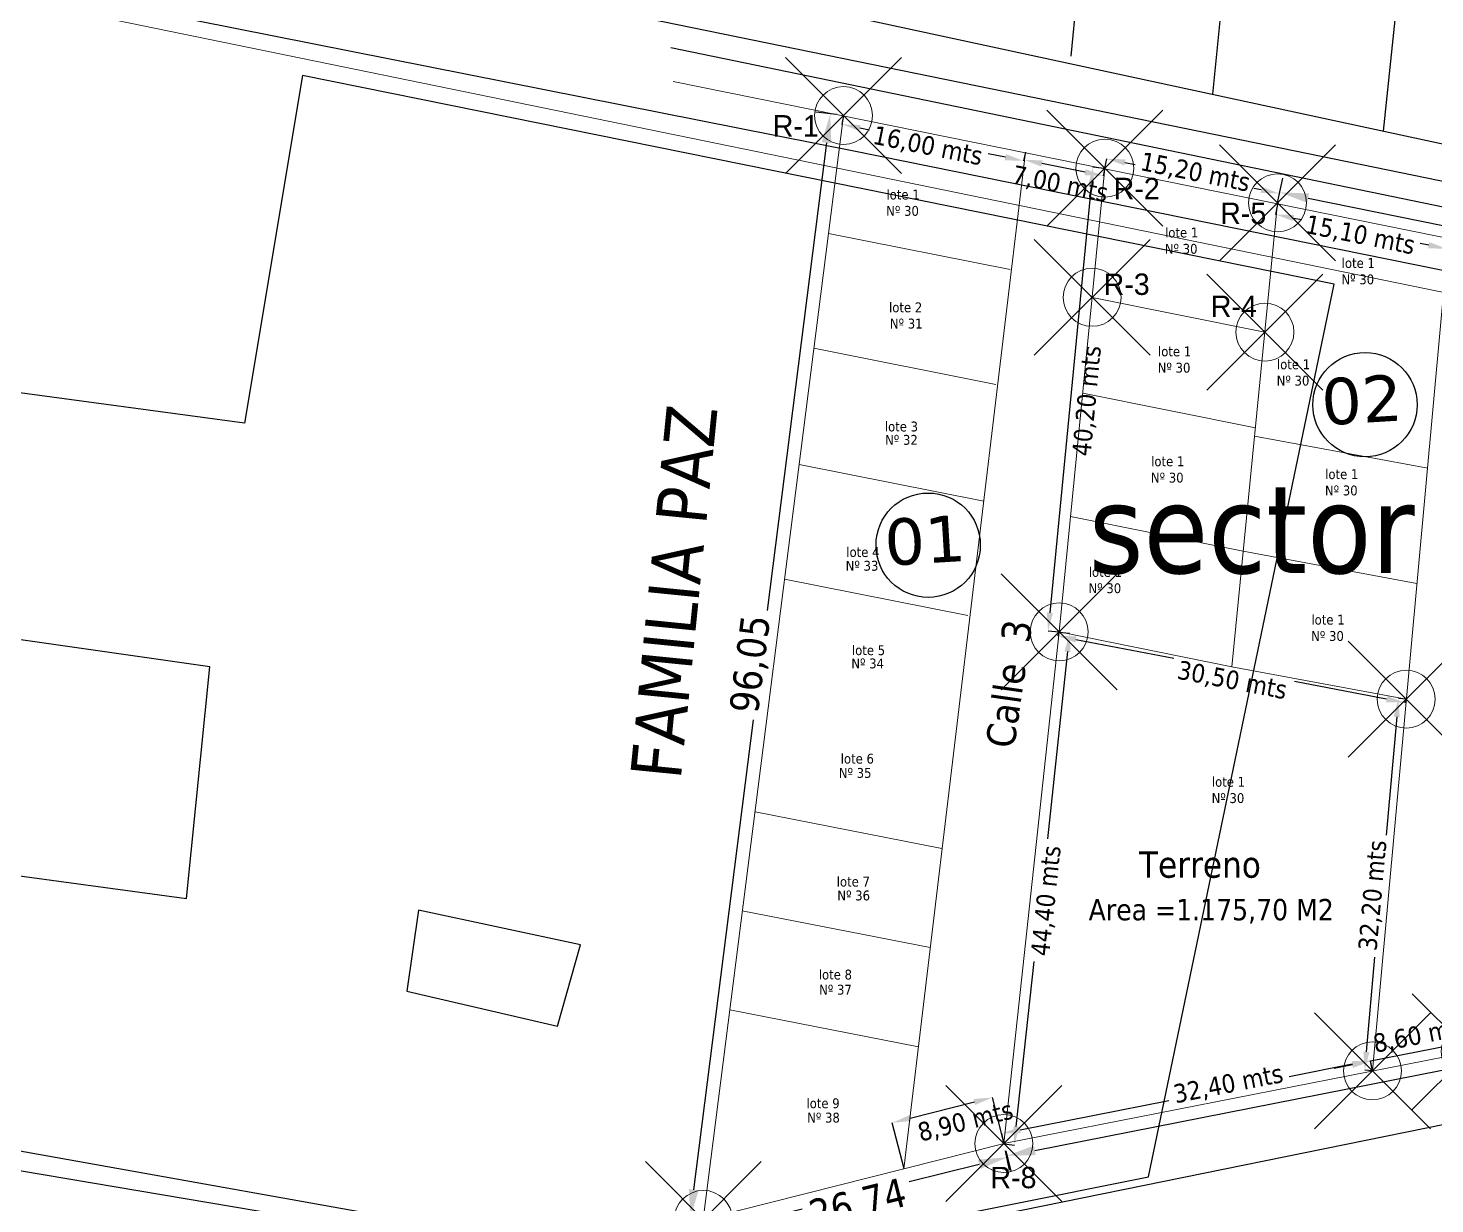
# Model space of a CAD drawing. Header units: metres. Extents: x 2 to 659295185, y -28 to 1124222152.
# Drawn here: x 656359.3 to 656480.7, y 1123597.7 to 1123699.1 of the extents above; entities that cross this region are included whole.
import ezdxf
from ezdxf.enums import TextEntityAlignment as Align

# ---------------------------------------------------------------- set-up
doc = ezdxf.new("R2010")
doc.units = ezdxf.units.M
doc.header["$MEASUREMENT"] = 0
doc.header["$PDMODE"] = 35
doc.header["$PDSIZE"] = 5
doc.linetypes.add('HIDDEN', pattern=[0.375, 0.25, -0.125])
for name, color, linetype in [('calle', 255, 'CONTINUOUS'), ('CALLES', 1, 'CONTINUOUS'), ('CURVAS', 2, 'CONTINUOUS'), ('FORMATO', 7, 'CONTINUOUS'), ('MANZANA', 30, 'CONTINUOUS'), ('Numero de manzana', 6, 'CONTINUOUS'), ('Parcelas', 140, 'CONTINUOUS'), ('TEXTOS', 7, 'CONTINUOUS')]:
    doc.layers.add(name, color=color, linetype=linetype)
doc.layers.add('LIMITE 2017 IGVSB', color=7, linetype='CONTINUOUS', lineweight=120)
doc.styles.add('L60', font='BKANT.TTF', dxfattribs={"height": 1.5})
doc.styles.add('ROMAN', font='verdana.ttf')
doc.styles.get("Standard").update_dxf_attribs({"font": 'tahoma.ttf'})
doc.dimstyles.new('Anotativo', dxfattribs={"dimscale": 0, "dimtxt": 2.5, "dimasz": 2.5, "dimexe": 1.25, "dimexo": 0.625, "dimtad": 1, "dimtxsty": 'Standard', "dimcen": 2.5, "dimadec": 0, "dimazin": 0, "dimtfac": 1, "dimtmove": 0, "dimatfit": 3, "dimfxl": 1, "dimarcsym": 0})
doc.dimstyles.new('parcelas 2', dxfattribs={"dimtxt": 1.6, "dimasz": 1.6, "dimexe": 0, "dimexo": 0, "dimgap": 0.5, "dimtad": 4, "dimzin": 0, "dimtxsty": 'Standard', "dimcen": 2.5, "dimadec": 0, "dimazin": 0, "dimtfac": 1, "dimtmove": 0, "dimatfit": 3, "dimfxl": 1, "dimarcsym": 0})

# ---------------------------------------------------------------- blocks, each defined once
blk = doc.blocks.new('*D2222')
at = {"layer": 'LIMITE 2017 IGVSB', "color": 0, "lineweight": -2, "transparency": 16777216}
for p, q in [((656467.25, 1123684.57), (656467.57, 1123686.15)), ((656469.77, 1123684.42), (656506.31, 1123677.01)), ((656546.21, 1123668.91), (656510.9, 1123676.08)), ((656548.59, 1123668.06), (656548.91, 1123669.64))]:
    blk.add_line(p, q, dxfattribs=at)
at = {"layer": 'LIMITE 2017 IGVSB', "color": 0, "lineweight": 0, "transparency": 16777216}
for points in [[(656469.85, 1123684.83), (656469.69, 1123684.02), (656467.32, 1123684.92)], [(656546.3, 1123669.32), (656546.13, 1123668.5), (656548.66, 1123668.41)]]:
    blk.add_solid(points, dxfattribs=at)
at = {"layer": 'LIMITE 2017 IGVSB', "color": 0, "lineweight": 0, "transparency": 16777216, "insert": (656508.78, 1123677.37), "char_height": 2.5, "attachment_point": 5, "rotation": 348.5268}
blk.add_mtext('83', dxfattribs=at)
blk = doc.blocks.new('*D2223')
at = {"layer": 'LIMITE 2017 IGVSB', "color": 0, "lineweight": -2, "transparency": 16777216}
for p, q in [((656448.27, 1123646.98), (656449.18, 1123646.89)), ((656449.01, 1123645.3), (656447.27, 1123629.15)), ((656444.59, 1123604.33), (656446.13, 1123618.57)), ((656443.51, 1123602.84), (656444.42, 1123602.74))]:
    blk.add_line(p, q, dxfattribs=at)
at = {"layer": 'LIMITE 2017 IGVSB', "color": 0, "lineweight": 0, "transparency": 16777216}
for points in [[(656448.74, 1123645.32), (656449.27, 1123645.27), (656449.18, 1123646.89)], [(656444.33, 1123604.36), (656444.86, 1123604.3), (656444.42, 1123602.74)]]:
    blk.add_solid(points, dxfattribs=at)
at = {"layer": 'LIMITE 2017 IGVSB', "color": 0, "lineweight": 0, "transparency": 16777216, "insert": (656447.25, 1123623.8), "char_height": 1.6, "attachment_point": 5, "rotation": 83.8467}
blk.add_mtext('44,40 mts', dxfattribs=at)
blk = doc.blocks.new('*D2224')
at = {"layer": 'LIMITE 2017 IGVSB', "color": 0, "lineweight": -2, "transparency": 16777216}
for p, q in [((656445.37, 1123688.4), (656445.23, 1123687.73)), ((656450.52, 1123686.67), (656446.8, 1123687.42)), ((656452.23, 1123687.02), (656452.09, 1123686.35))]:
    blk.add_line(p, q, dxfattribs=at)
at = {"layer": 'LIMITE 2017 IGVSB', "color": 0, "lineweight": 0, "transparency": 16777216}
for points in [[(656446.85, 1123687.68), (656446.75, 1123687.15), (656445.23, 1123687.73)], [(656450.58, 1123686.93), (656450.47, 1123686.41), (656452.09, 1123686.35)]]:
    blk.add_solid(points, dxfattribs=at)
at = {"layer": 'LIMITE 2017 IGVSB', "color": 0, "lineweight": 0, "transparency": 16777216, "insert": (656448.36, 1123685.56), "char_height": 1.6, "attachment_point": 5, "rotation": 348.6324}
blk.add_mtext('7,00 mts', dxfattribs=at)
blk = doc.blocks.new('*D2225')
at = {"layer": 'LIMITE 2017 IGVSB', "color": 0, "lineweight": -2, "transparency": 16777216}
for p, q in [((656452.17, 1123686.99), (656451.2, 1123687.09)), ((656451.05, 1123685.49), (656447.49, 1123648.66)), ((656448.3, 1123646.98), (656447.33, 1123647.07))]:
    blk.add_line(p, q, dxfattribs=at)
at = {"layer": 'LIMITE 2017 IGVSB', "color": 0, "lineweight": 0, "transparency": 16777216}
for points in [[(656450.78, 1123685.52), (656451.31, 1123685.47), (656451.2, 1123687.09)], [(656447.22, 1123648.69), (656447.75, 1123648.64), (656447.33, 1123647.07)]]:
    blk.add_solid(points, dxfattribs=at)
at = {"layer": 'LIMITE 2017 IGVSB', "color": 0, "lineweight": 0, "transparency": 16777216, "insert": (656450.77, 1123666.93), "char_height": 1.6, "attachment_point": 5, "rotation": 84.4825}
blk.add_mtext('40,20 mts', dxfattribs=at)
blk = doc.blocks.new('*D2226')
at = {"layer": 'LIMITE 2017 IGVSB', "color": 0, "lineweight": -2, "transparency": 16777216}
for p, q in [((656443.67, 1123602.24), (656444.12, 1123600.47)), ((656441.39, 1123601.07), (656435.34, 1123599.55)), ((656420.3, 1123595.77), (656426.1, 1123597.23)), ((656417.74, 1123595.72), (656418.18, 1123593.95))]:
    blk.add_line(p, q, dxfattribs=at)
at = {"layer": 'LIMITE 2017 IGVSB', "color": 0, "lineweight": 0, "transparency": 16777216}
for points in [[(656441.28, 1123601.48), (656441.49, 1123600.67), (656443.81, 1123601.68)], [(656420.2, 1123596.17), (656420.4, 1123595.36), (656417.88, 1123595.16)]]:
    blk.add_solid(points, dxfattribs=at)
at = {"layer": 'LIMITE 2017 IGVSB', "color": 0, "lineweight": 0, "transparency": 16777216, "insert": (656430.94, 1123597.53), "char_height": 2.5, "attachment_point": 5, "rotation": 14.1222}
blk.add_mtext('26,74', dxfattribs=at)
blk = doc.blocks.new('*D2227')
at = {"layer": 'LIMITE 2017 IGVSB', "color": 0, "lineweight": -2, "transparency": 16777216}
for p, q in [((656435.44, 1123605.06), (656440.97, 1123606.45)), ((656443.53, 1123602.85), (656442.52, 1123606.84)), ((656434.9, 1123600.68), (656433.89, 1123604.66))]:
    blk.add_line(p, q, dxfattribs=at)
at = {"layer": 'LIMITE 2017 IGVSB', "color": 0, "lineweight": 0, "transparency": 16777216}
for points in [[(656440.9, 1123606.71), (656441.03, 1123606.19), (656442.52, 1123606.84)], [(656435.38, 1123605.31), (656435.51, 1123604.8), (656433.89, 1123604.66)]]:
    blk.add_solid(points, dxfattribs=at)
at = {"layer": 'LIMITE 2017 IGVSB', "color": 0, "lineweight": 0, "transparency": 16777216, "insert": (656440.22, 1123604.7), "char_height": 1.6, "attachment_point": 5, "rotation": 14.1483}
blk.add_mtext('8,90 mts', dxfattribs=at)
blk = doc.blocks.new('*D2228')
at = {"layer": 'LIMITE 2017 IGVSB', "color": 0, "lineweight": -2, "transparency": 16777216}
for p, q in [((656429.68, 1123691.55), (656429.53, 1123690.79)), ((656431.1, 1123690.48), (656431.91, 1123690.31)), ((656443.65, 1123687.95), (656442.15, 1123688.26)), ((656445.37, 1123688.4), (656445.22, 1123687.64))]:
    blk.add_line(p, q, dxfattribs=at)
at = {"layer": 'LIMITE 2017 IGVSB', "color": 0, "lineweight": 0, "transparency": 16777216}
for points in [[(656431.15, 1123690.74), (656431.05, 1123690.22), (656429.53, 1123690.79)], [(656443.7, 1123688.22), (656443.59, 1123687.69), (656445.22, 1123687.64)]]:
    blk.add_solid(points, dxfattribs=at)
at = {"layer": 'LIMITE 2017 IGVSB', "color": 0, "lineweight": 0, "transparency": 16777216, "insert": (656436.94, 1123688.85), "char_height": 1.6, "attachment_point": 5, "rotation": 348.6291}
blk.add_mtext('16,00 mts', dxfattribs=at)
blk = doc.blocks.new('*D2229')
at = {"layer": 'LIMITE 2017 IGVSB', "color": 0, "lineweight": -2, "transparency": 16777216}
for p, q in [((656452.23, 1123687.02), (656452.39, 1123687.82)), ((656453.96, 1123687.5), (656454.84, 1123687.33)), ((656465.72, 1123685.14), (656465.08, 1123685.27)), ((656467.13, 1123684.02), (656467.29, 1123684.82))]:
    blk.add_line(p, q, dxfattribs=at)
at = {"layer": 'LIMITE 2017 IGVSB', "color": 0, "lineweight": 0, "transparency": 16777216}
for points in [[(656454.01, 1123687.77), (656453.91, 1123687.24), (656452.39, 1123687.82)], [(656465.78, 1123685.4), (656465.67, 1123684.88), (656467.29, 1123684.82)]]:
    blk.add_solid(points, dxfattribs=at)
at = {"layer": 'LIMITE 2017 IGVSB', "color": 0, "lineweight": 0, "transparency": 16777216, "insert": (656460.02, 1123686.58), "char_height": 1.6, "attachment_point": 5, "rotation": 348.6302}
blk.add_mtext('15,20 mts', dxfattribs=at)
blk = doc.blocks.new('*D2232')
at = {"layer": 'LIMITE 2017 IGVSB', "color": 0, "lineweight": -2, "transparency": 16777216}
for p, q in [((656467.14, 1123684.02), (656466.94, 1123683.02)), ((656468.51, 1123682.71), (656469.21, 1123682.57)), ((656480.18, 1123680.36), (656479.44, 1123680.51)), ((656481.95, 1123681.04), (656481.75, 1123680.05))]:
    blk.add_line(p, q, dxfattribs=at)
at = {"layer": 'LIMITE 2017 IGVSB', "color": 0, "lineweight": 0, "transparency": 16777216}
for points in [[(656468.56, 1123682.97), (656468.45, 1123682.45), (656466.94, 1123683.02)], [(656480.23, 1123680.63), (656480.12, 1123680.1), (656481.75, 1123680.05)]]:
    blk.add_solid(points, dxfattribs=at)
at = {"layer": 'LIMITE 2017 IGVSB', "color": 0, "lineweight": 0, "transparency": 16777216, "insert": (656474.25, 1123681.16), "char_height": 1.6, "attachment_point": 5, "rotation": 348.6368}
blk.add_mtext('15,10 mts', dxfattribs=at)
blk = doc.blocks.new('*D2233')
at = {"layer": 'LIMITE 2017 IGVSB', "color": 0, "lineweight": -2, "transparency": 16777216}
for p, q in [((656475.31, 1123609.13), (656475.14, 1123610.02)), ((656473.57, 1123609.71), (656468.14, 1123608.63)), ((656444.92, 1123604.04), (656457.76, 1123606.58)), ((656443.53, 1123602.85), (656443.35, 1123603.73))]:
    blk.add_line(p, q, dxfattribs=at)
at = {"layer": 'LIMITE 2017 IGVSB', "color": 0, "lineweight": 0, "transparency": 16777216}
for points in [[(656473.52, 1123609.97), (656473.62, 1123609.44), (656475.14, 1123610.02)], [(656444.87, 1123604.31), (656444.97, 1123603.78), (656443.35, 1123603.73)]]:
    blk.add_solid(points, dxfattribs=at)
at = {"layer": 'LIMITE 2017 IGVSB', "color": 0, "lineweight": 0, "transparency": 16777216, "insert": (656462.89, 1123607.92), "char_height": 1.6, "attachment_point": 5, "rotation": 11.1783}
blk.add_mtext('32,40 mts', dxfattribs=at)
blk = doc.blocks.new('*D2239')
at = {"layer": 'LIMITE 2017 IGVSB', "color": 0, "lineweight": -2, "transparency": 16777216}
for p, q in [((656429.06, 1123691.63), (656427.29, 1123691.85)), ((656428.22, 1123689.21), (656423.1, 1123648.85)), ((656416.77, 1123598.88), (656421.91, 1123639.42)), ((656416.98, 1123596.34), (656415.21, 1123596.56))]:
    blk.add_line(p, q, dxfattribs=at)
at = {"layer": 'LIMITE 2017 IGVSB', "color": 0, "lineweight": 0, "transparency": 16777216}
for points in [[(656427.8, 1123689.26), (656428.63, 1123689.16), (656428.53, 1123691.69)], [(656416.35, 1123598.94), (656417.18, 1123598.83), (656416.45, 1123596.4)]]:
    blk.add_solid(points, dxfattribs=at)
at = {"layer": 'LIMITE 2017 IGVSB', "color": 0, "lineweight": 0, "transparency": 16777216, "insert": (656421.78, 1123644.22), "char_height": 2.5, "attachment_point": 5, "rotation": 82.7753}
blk.add_mtext('96,05', dxfattribs=at)
blk = doc.blocks.new('*D2241')
at = {"layer": 'LIMITE 2017 IGVSB', "color": 0, "lineweight": -2, "transparency": 16777216}
for p, q in [((656535.86, 1123619.95), (656494.21, 1123611.75)), ((656538.22, 1123620.89), (656538.55, 1123619.21)), ((656446.19, 1123602.28), (656486.63, 1123610.25)), ((656443.64, 1123602.25), (656443.97, 1123600.57))]:
    blk.add_line(p, q, dxfattribs=at)
at = {"layer": 'LIMITE 2017 IGVSB', "color": 0, "lineweight": 0, "transparency": 16777216}
for points in [[(656535.78, 1123620.36), (656535.94, 1123619.54), (656538.31, 1123620.44)], [(656446.11, 1123602.69), (656446.27, 1123601.87), (656443.73, 1123601.8)]]:
    blk.add_solid(points, dxfattribs=at)
at = {"layer": 'LIMITE 2017 IGVSB', "color": 0, "lineweight": 0, "transparency": 16777216, "insert": (656490.62, 1123609.99), "char_height": 2.5, "attachment_point": 5, "rotation": 11.1482}
blk.add_mtext('96,4', dxfattribs=at)
blk = doc.blocks.new('*D2213')
at = {"layer": 'LIMITE 2017 IGVSB', "color": 0, "lineweight": -2, "transparency": 16777216}
for p, q in [((656478.22, 1123641.2), (656477.55, 1123641.26)), ((656477.41, 1123639.67), (656476.49, 1123629.48)), ((656474.79, 1123610.79), (656475.53, 1123618.94)), ((656475.32, 1123609.13), (656474.65, 1123609.19))]:
    blk.add_line(p, q, dxfattribs=at)
at = {"layer": 'LIMITE 2017 IGVSB', "color": 0, "lineweight": 0, "transparency": 16777216}
for points in [[(656477.14, 1123639.69), (656477.67, 1123639.64), (656477.55, 1123641.26)], [(656474.53, 1123610.81), (656475.06, 1123610.76), (656474.65, 1123609.19)]]:
    blk.add_solid(points, dxfattribs=at)
at = {"layer": 'LIMITE 2017 IGVSB', "color": 0, "lineweight": 0, "transparency": 16777216, "insert": (656475.43, 1123624.26), "char_height": 1.6, "attachment_point": 5, "rotation": 84.8311}
blk.add_mtext('32,20 mts', dxfattribs=at)
blk = doc.blocks.new('*D2214')
at = {"layer": 'LIMITE 2017 IGVSB', "color": 0, "lineweight": -2, "transparency": 16777216}
for p, q in [((656448.22, 1123646.98), (656448.16, 1123646.66)), ((656449.73, 1123646.36), (656458.19, 1123644.73)), ((656476.54, 1123641.2), (656468.58, 1123642.73)), ((656478.17, 1123641.21), (656478.11, 1123640.9))]:
    blk.add_line(p, q, dxfattribs=at)
at = {"layer": 'LIMITE 2017 IGVSB', "color": 0, "lineweight": 0, "transparency": 16777216}
for points in [[(656449.78, 1123646.62), (656449.68, 1123646.09), (656448.16, 1123646.66)], [(656476.59, 1123641.46), (656476.49, 1123640.94), (656478.11, 1123640.9)]]:
    blk.add_solid(points, dxfattribs=at)
at = {"layer": 'LIMITE 2017 IGVSB', "color": 0, "lineweight": 0, "transparency": 16777216, "insert": (656463.2, 1123642.75), "char_height": 1.6, "attachment_point": 5, "rotation": 349.109}
blk.add_mtext('30,50 mts', dxfattribs=at)
blk = doc.blocks.new('*D2221')
at = {"layer": 'LIMITE 2017 IGVSB', "color": 0, "lineweight": -2, "transparency": 16777216}
for p, q in [((656483.59, 1123611.63), (656475.16, 1123609.96)), ((656483.76, 1123610.8), (656483.59, 1123611.63)), ((656485.16, 1123611.94), (656486.73, 1123612.25)), ((656473.59, 1123609.65), (656472.02, 1123609.34)), ((656475.32, 1123609.13), (656475.16, 1123609.96))]:
    blk.add_line(p, q, dxfattribs=at)
at = {"layer": 'LIMITE 2017 IGVSB', "color": 0, "lineweight": 0, "transparency": 16777216}
for points in [[(656485.11, 1123612.2), (656485.22, 1123611.67), (656483.59, 1123611.63)], [(656473.54, 1123609.91), (656473.64, 1123609.39), (656475.16, 1123609.96)]]:
    blk.add_solid(points, dxfattribs=at)
at = {"layer": 'LIMITE 2017 IGVSB', "color": 0, "lineweight": 0, "transparency": 16777216, "insert": (656479.53, 1123612.16), "char_height": 1.6, "attachment_point": 5, "rotation": 11.1758}
blk.add_mtext('8,60 mts', dxfattribs=at)

msp = doc.modelspace()

# ---------------------------------------------------------------- linework, layer by layer
at = {"layer": 'CURVAS', "lineweight": 0}
msp.add_lwpolyline([(657455, 1124185), (656200, 1123990), (656283, 1123717), (657209, 1123527), (657217, 1123883), (657420, 1123852), (657455, 1124185)], dxfattribs=at)
at = {"layer": 'LIMITE 2017 IGVSB', "lineweight": 0}
for p, q in [((656414.9796, 1123694.498), (656559.953, 1123665.1183)), ((656417.5822, 1123596.3229), (656429.6827, 1123691.5507)), ((656434.8963, 1123600.6788), (656445.3673, 1123688.3962)), ((656452.2257, 1123687.0147), (656448.2864, 1123647.004)), ((656467.1323, 1123684.0222), (656463.1912, 1123643.9975)), ((656444.0711, 1123678.2788), (656428.3709, 1123681.3882)), ((656481.8879, 1123680.959), (656475.3216, 1123609.1314)), ((656451.128, 1123675.8662), (656466.028, 1123672.8594)), ((656442.8265, 1123668.3605), (656427.1298, 1123671.468)), ((656450.3141, 1123667.604), (656465.2185, 1123664.5967)), ((656480.0861, 1123661.1167), (656465.1522, 1123663.8998)), ((656441.7793, 1123658.2951), (656425.8585, 1123661.4392)), ((656449.2599, 1123656.9669), (656464.1717, 1123653.9593)), ((656479.1576, 1123651.1691), (656464.1717, 1123653.9593)), ((656440.3926, 1123648.406), (656424.5743, 1123651.567)), ((656443.5144, 1123602.8623), (656448.2865, 1123647.0033)), ((656448.2867, 1123647.0048), (656463.1912, 1123643.9975)), ((656478.2287, 1123641.201), (656463.1911, 1123643.9974)), ((656438.1727, 1123628.3163), (656422.0559, 1123631.4843)), ((656437.1697, 1123619.786), (656420.9408, 1123622.9359)), ((656538.0894, 1123621.4932), (656443.5144, 1123602.8623)), ((656436.1574, 1123611.2194), (656419.8585, 1123614.3988)), ((656443.6657, 1123602.8885), (656417.5811, 1123596.3215))]:
    msp.add_line(p, q, dxfattribs=at)
for p in [(656429.6827, 1123691.5507), (656452.2261, 1123687.0172), (656467.1321, 1123684.0213), (656451.128, 1123675.8662), (656466.0407, 1123672.8701), (656448.2864, 1123647.004), (656478.2284, 1123641.2014), (656483.754, 1123610.7929), (656475.3172, 1123609.132), (656443.5144, 1123602.8623), (656417.5822, 1123596.3229)]:
    msp.add_point(p, dxfattribs=at)
at = {"layer": 'MANZANA', "lineweight": -2}
for p, q in [((656462.8918, 1123689.6562), (656399.9348, 1123702.5436)), ((656362.3584, 1123702.0437), (656430.5681, 1123688.5165)), ((656561.2151, 1123667.1666), (656414.7717, 1123697.3987)), ((656489.8722, 1123684.1373), (656462.8918, 1123689.6562)), ((656430.5681, 1123688.5165), (656490.7792, 1123676.2889))]:
    msp.add_line(p, q, dxfattribs=at)
at = {"layer": 'MANZANA', "lineweight": -3}
for p, q in [((656383, 1123695), (656378, 1123665)), ((656472, 1123677), (656383, 1123695)), ((656456, 1123600), (656472, 1123677)), ((656378, 1123665), (656304, 1123675)), ((656538, 1123616), (656415, 1123591)), ((656332, 1123607), (656416, 1123592)), ((656415, 1123591), (656332, 1123605)), ((656416, 1123592), (656456, 1123600))]:
    msp.add_line(p, q, dxfattribs=at)
at = {"layer": 'Numero de manzana', "lineweight": -2}
for centre in [(656474.6747, 1123666.6049), (656436.9835, 1123654.4866)]:
    msp.add_circle(centre, 4.5001, dxfattribs=at)
at = {"layer": 'Parcelas', "lineweight": -3}
for p, q in [((656449.3325, 1123696.6808), (656454.1674, 1123747.6182)), ((656461.5464, 1123693.3885), (656466.8376, 1123746.953)), ((656476.2704, 1123690.2012), (656482.1664, 1123746.4149)), ((656290.8033, 1123730.3485), (656489.4649, 1123687.3451)), ((656375, 1123644), (656354, 1123647)), ((656373, 1123624), (656375, 1123644)), ((656351, 1123627), (656373, 1123624)), ((656393, 1123623), (656392, 1123616)), ((656407, 1123620), (656393, 1123623)), ((656405, 1123613), (656407, 1123620)), ((656392, 1123616), (656405, 1123613))]:
    msp.add_line(p, q, dxfattribs=at)

# ---------------------------------------------------------------- texts
at = {"layer": 'calle'}
for s, height, p in [('Terreno', 2.28226, (656455.1679, 1123625.7985)), ('Area =1.175,70 M2', 1.839385, (656450.8282, 1123622.1258))]:
    msp.add_text(s, height=height, dxfattribs=at).set_placement(p)
at = {"layer": 'CALLES', "color": 0}
msp.add_text('Calle  3', height=2.5, rotation=81.810564, dxfattribs=at).set_placement((656443.9158, 1123642.5341), align=Align.MIDDLE)
at = {"layer": 'FORMATO', "linetype": 'Continuous', "ltscale": 0.001, "style": 'L60'}
for s, p in [('R-1', (656423.5717, 1123689.7378)), ('R-2', (656452.9854, 1123684.3333)), ('R-5', (656462.178, 1123682.1969)), ('R-3', (656452.1185, 1123676.0759)), ('R-4', (656461.3681, 1123674.1704)), ('R-8', (656442.3509, 1123599.0106))]:
    msp.add_text(s, height=1.84622, dxfattribs=at).set_placement(p)
at = {"layer": 'FORMATO', "linetype": 'Continuous'}
for s, p in [('lote 1', (656433.385, 1123684.3071)), ('Nº 30', (656433.3614, 1123682.9003)), ('lote 1', (656457.4231, 1123681.0326)), ('Nº 30', (656457.3995, 1123679.6258)), ('lote 1', (656472.6611, 1123678.4015)), ('Nº 30', (656472.6376, 1123676.9947)), ('lote 2', (656433.6094, 1123674.5769)), ('Nº 31', (656433.6801, 1123673.1788)), ('lote 1', (656456.8117, 1123670.7777)), ('Nº 30', (656456.7882, 1123669.3709)), ('lote 1', (656467.0749, 1123669.6636)), ('Nº 30', (656467.0513, 1123668.2568)), ('lote 3', (656433.2456, 1123664.2982)), ('Nº 32', (656433.2658, 1123663.1467)), ('lote 1', (656456.224, 1123661.295)), ('lote 1', (656471.238, 1123660.1881)), ('Nº 30', (656456.2004, 1123659.8882)), ('Nº 30', (656471.2145, 1123658.7813)), ('lote 4', (656429.9211, 1123653.4678)), ('Nº 33', (656429.8656, 1123652.2846)), ('lote 1', (656450.8384, 1123651.7548)), ('Nº 30', (656450.8148, 1123650.348)), ('lote 1', (656470.049, 1123647.633)), ('Nº 30', (656470.0255, 1123646.2262)), ('lote 5', (656430.4062, 1123645.0004)), ('Nº 34', (656430.3506, 1123643.8582)), ('lote 6', (656429.4395, 1123635.6453)), ('Nº 35', (656429.2728, 1123634.4152)), ('lote 1', (656461.4616, 1123633.6501)), ('Nº 30', (656461.4381, 1123632.2433)), ('lote 7', (656429.0942, 1123625.0349)), ('Nº 36', (656429.1464, 1123623.8408)), ('lote 8', (656427.5465, 1123617.0202)), ('Nº 37', (656427.5751, 1123615.7115)), ('lote 9', (656426.4838, 1123605.9159)), ('Nº 38', (656426.5428, 1123604.6778))]:
    msp.add_text(s, height=0.85121, dxfattribs=at).set_placement(p)
at = {"layer": 'Numero de manzana', "lineweight": -2, "style": 'ROMAN'}
for s, p in [('02', (656471.027, 1123664.8283)), ('01', (656433.3359, 1123652.71))]:
    msp.add_text(s, height=4, rotation=3.491535, dxfattribs=at).set_placement(p)
at = {"layer": 'TEXTOS', "linetype": 'HIDDEN', "lineweight": 40, "insert": (656411.2648, 1123634.6144), "char_height": 4.384127, "width": 128.67322, "attachment_point": 1, "rotation": 84.327575}
msp.add_mtext('FAMILIA PAZ', dxfattribs=at)
at = {"layer": 'TEXTOS', "linetype": 'HIDDEN', "lineweight": 40, "insert": (656450.8384, 1123659.7649), "char_height": 7.689915, "width": 62.719024, "attachment_point": 1}
msp.add_mtext('sector 23 -27', dxfattribs=at)

# ---------------------------------------------------------------- dimensions: what is measured, and where the dimension line sits
at = {"layer": 'LIMITE 2017 IGVSB', "lineweight": 0}
for base, p1, p2, angle, dimstyle, override, picture, middle in [((656428.5324, 1123691.6924), (656417.6043, 1123596.2578), (656429.6837, 1123691.5464), 82.775324, 'Anotativo', {"dimtmove": 2}, '*D2239', (656421.7838, 1123644.2248)), ((656429.5304, 1123690.7933), (656445.3673, 1123688.3964), (656429.6827, 1123691.5507), 168.629112, 'parcelas 2', {"dimpost": ' mts', "dimtmove": 2}, '*D2228', (656436.9446, 1123688.8547)), ((656452.3899, 1123687.8195), (656467.1321, 1123684.0213), (656452.2288, 1123687.0182), 168.630167, 'parcelas 2', {"dimpost": ' mts', "dimtmove": 2}, '*D2229', (656460.019, 1123686.5812)), ((656445.2336, 1123687.7316), (656452.2262, 1123687.0173), (656445.3673, 1123688.3962), 168.632354, 'parcelas 2', {"dimpost": ' mts'}, '*D2224', (656448.6631, 1123687.0421)), ((656467.3219, 1123684.9218), (656548.4678, 1123667.449), (656467.1264, 1123683.9586), 168.526762, 'Anotativo', {"dimtmove": 2}, '*D2222', (656508.7753, 1123677.3737)), ((656466.9381, 1123683.0247), (656481.946, 1123681.0444), (656467.1382, 1123684.0202), 168.636755, 'parcelas 2', {"dimpost": ' mts', "dimtmove": 2}, '*D2232', (656474.2497, 1123681.1622)), ((656449.179, 1123646.8861), (656443.5127, 1123602.8353), (656448.2724, 1123646.9838), 83.846681, 'parcelas 2', {"dimpost": ' mts', "dimtmove": 2}, '*D2223', (656447.2452, 1123623.7984)), ((656478.1118, 1123640.8958), (656448.2185, 1123646.9758), (656478.1727, 1123641.2124), 349.109034, 'parcelas 2', {"dimpost": ' mts', "dimtmove": 2}, '*D2214', (656463.1988, 1123642.7498)), ((656477.5516, 1123641.2602), (656475.3216, 1123609.1314), (656478.2225, 1123641.1995), 84.83112, 'parcelas 2', {"dimpost": ' mts', "dimtmove": 2}, '*D2213', (656475.4267, 1123624.2647)), ((656538.3093, 1123620.437), (656443.5238, 1123602.8611), (656538.1001, 1123621.4988), 11.148178, 'Anotativo', {"dimtmove": 2}, '*D2241', (656490.6226, 1123609.9872)), ((656475.1581, 1123609.9592), (656483.7573, 1123610.798), (656475.3216, 1123609.1314), 191.175798, 'parcelas 2', {"dimpost": ' mts', "dimtmove": 2}, '*D2221', (656479.5301, 1123612.1637)), ((656475.1364, 1123610.0152), (656443.5272, 1123602.8459), (656475.3119, 1123609.1269), 11.178256, 'parcelas 2', {"dimpost": ' mts', "dimtmove": 2}, '*D2233', (656462.8913, 1123607.9212)), ((656442.5211, 1123606.8396), (656434.8963, 1123600.6788), (656443.5258, 1123602.8541), 14.14833, 'parcelas 2', {"dimpost": ' mts'}, '*D2227', (656439.8507, 1123606.1664)), ((656417.8771, 1123595.1577), (656443.5167, 1123602.8498), (656417.5834, 1123596.3251), 194.122242, 'Anotativo', {"dimtmove": 2}, '*D2226', (656430.9386, 1123597.5294))]:
    dim = msp.add_linear_dim(base=base, p1=p1, p2=p2, angle=angle, dimstyle=dimstyle, override=override, dxfattribs=at)
    dim.commit()
    dim.dimension.update_dxf_attribs({"geometry": picture, "text_midpoint": middle, "dimtype": 161})
dim = msp.add_aligned_dim(p1=(656452.1664, 1123686.9916), p2=(656448.3012, 1123646.9773), distance=-0.9719, dimstyle='parcelas 2', override={"dimpost": ' mts'}, dxfattribs=at)
dim.commit()
dim.dimension.update_dxf_attribs({"geometry": '*D2225', "text_midpoint": (656450.7748, 1123666.9322)})

doc.saveas('drawing.dxf')
